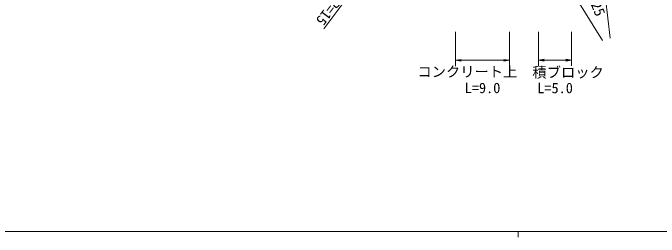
# Model space of a CAD drawing. Units: millimetres at full size, sheet at 1:1000; details may follow other scales. Extents: x 40000 to 680000, y 20000 to 380000.
# Drawn here: x 179535 to 292680, y 204000 to 243317 of the extents above; entities that cross this region are included whole.
import ezdxf
from ezdxf.enums import TextEntityAlignment as Align

# ---------------------------------------------------------------- set-up
doc = ezdxf.new("R2010")
doc.units = ezdxf.units.MM
doc.header["$LTSCALE"] = 1000
doc.layers.add('M-STR-HTXT', color=7, linetype='Continuous', lineweight=13)
doc.layers.add('M-TTL-BAND', color=7, linetype='Continuous', lineweight=13)
doc.styles.add('ＭＳ ゴシック', font='')
doc.styles.get('ＭＳ ゴシック').set_extended_font_data('MS Gothic')

# ---------------------------------------------------------------- blocks, each defined once
blk = doc.blocks.new('open_arrow')
at = {"color": 0, "linetype": 'Continuous', "lineweight": -2}
blk.add_lwpolyline([(7.5, 1.25), (0, 0), (7.5, -1.25)], dxfattribs=at)

msp = doc.modelspace()

# ---------------------------------------------------------------- linework, layer by layer
at = {"layer": 'M-STR-HTXT'}
for p, q in [((233952, 240541), (270668, 289297)), ((282759, 238503), (260087, 275245)), ((280773, 268517), (284089, 238880)), ((257045, 240000), (257045, 234000)), ((266490, 240000), (266490, 234000)), ((271582, 240017), (271582, 234017)), ((277363, 240017), (277363, 234017)), ((257045, 235000), (266490, 235000)), ((271582, 235017), (277363, 235017))]:
    msp.add_line(p, q, dxfattribs=at)
at = {"layer": 'M-TTL-BAND'}
for p, q in [((40000, 205000), (579000, 205000)), ((268000, 205000), (268000, 204000))]:
    msp.add_line(p, q, dxfattribs=at)

# ---------------------------------------------------------------- block references
at = {"layer": 'M-STR-HTXT', "xscale": 133, "yscale": 133}
for p in [(257045, 235000), (271582, 235017)]:
    msp.add_blockref('open_arrow', p, dxfattribs=at)
at = {"layer": 'M-STR-HTXT', "xscale": 133, "yscale": 133, "rotation": 180}
for p in [(266490, 235000), (277363, 235017)]:
    msp.add_blockref('open_arrow', p, dxfattribs=at)

# ---------------------------------------------------------------- texts
at = {"layer": 'M-STR-HTXT', "style": 'ＭＳ ゴシック'}
for s, rotation, p in [('R=25', 292.118, (279247, 246946)), ('R=15', 233.018, (235039, 246340))]:
    msp.add_text(s, height=1833, rotation=rotation, dxfattribs=at).set_placement(p, align=Align.BOTTOM_LEFT)
for s, p in [('コンクリート上', (250358, 231536)), ('積ブロック', (270494, 231423))]:
    msp.add_text(s, height=1833, dxfattribs=at).set_placement(p, align=Align.BOTTOM_LEFT)
for s, p in [('L=9.0', (261768, 228694)), ('L=5.0', (274472, 228679))]:
    msp.add_text(s, height=1833, dxfattribs=at).set_placement(p, align=Align.BOTTOM_CENTER)

doc.saveas('drawing.dxf')
